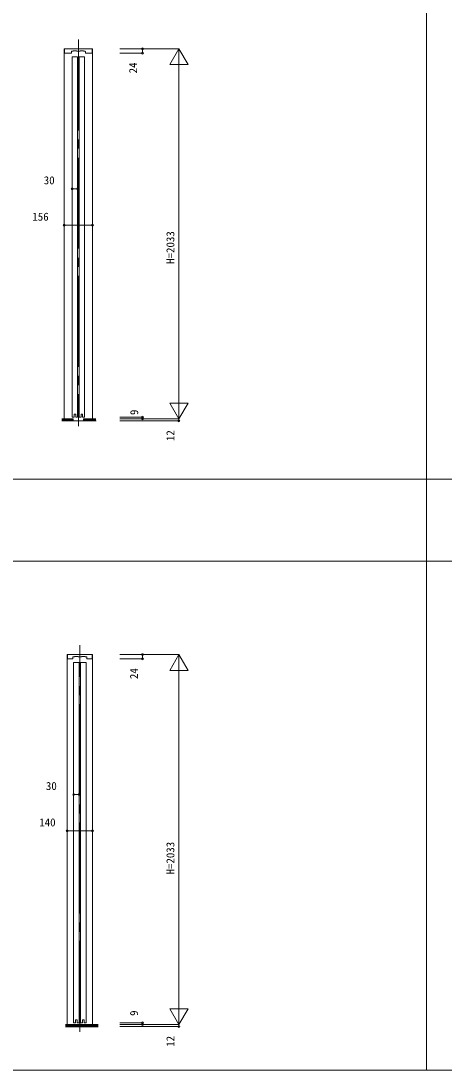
# Model space of a CAD drawing. Units: millimetres, scale not verified. Extents: x -14341 to 14341, y -10000 to 10000.
# Drawn here: x -5171 to -2844, y -10000 to -4234 of the extents above; entities that cross this region are included whole.
import ezdxf
from ezdxf.enums import TextEntityAlignment as Align

# ---------------------------------------------------------------- set-up
doc = ezdxf.new("R2010")
doc.units = ezdxf.units.MM
doc.header["$LTSCALE"] = 50
doc.linetypes.add('USER1', pattern=[13, 10, -1, 1, -1])
for name, color, linetype, lineweight in [('0-1_YKK_F1', 7, 'Continuous', 18), ('0-3_YKK_N1', 2, 'Continuous', 18), ('0-4_YKK_B1', 4, 'Continuous', 18), ('0-5_YKK_Z1', 7, 'Continuous', 18)]:
    doc.layers.add(name, color=color, linetype=linetype, lineweight=lineweight)
doc.styles.add('ＭＳ ゴシック', font='')
doc.styles.get('ＭＳ ゴシック').set_extended_font_data('MS Gothic')

msp = doc.modelspace()

# ---------------------------------------------------------------- linework, layer by layer
at = {"layer": '0-1_YKK_F1'}
for p, q in [((-2940.51, -10000), (-2940.51, 9500)), ((-14340.51, -6752.5), (14159.49, -6752.5)), ((-14340.51, -7202.5), (14159.49, -7202.5)), ((-14340.51, -10000), (14340.51, -10000))]:
    msp.add_line(p, q, dxfattribs=at)
at = {"layer": '0-3_YKK_N1'}
for p, q in [((-4627.26, -4387.5), (-4302.26, -4387.5)), ((-4627.26, -4411.5), (-4502.26, -4411.5)), ((-4502.26, -4387.5), (-4502.26, -4411.5)), ((-4352.26, -4474.1), (-4302.26, -4387.5)), ((-4302.26, -6420.5), (-4302.26, -4387.5)), ((-4302.26, -4387.5), (-4252.26, -4474.1)), ((-4352.26, -4474.1), (-4252.26, -4474.1)), ((-4889.26, -5156.88), (-4859.26, -5156.88)), ((-4933.26, -5356.88), (-4777.26, -5356.88)), ((-4352.26, -6333.9), (-4252.26, -6333.9)), ((-4352.26, -6333.9), (-4302.26, -6420.5)), ((-4302.26, -6420.5), (-4252.26, -6333.9)), ((-4627.26, -6420.5), (-4302.26, -6420.5)), ((-4627.26, -6432.5), (-4302.26, -6432.5)), ((-4302.26, -6420.5), (-4302.26, -6432.5)), ((-4627.26, -7716.69), (-4302.26, -7716.69)), ((-4502.26, -7716.69), (-4502.26, -7740.69)), ((-4352.26, -7803.3), (-4302.26, -7716.69)), ((-4302.26, -9749.69), (-4302.26, -7716.69)), ((-4302.26, -7716.69), (-4252.26, -7803.3)), ((-4627.26, -7740.69), (-4502.26, -7740.69)), ((-4352.26, -7803.3), (-4252.26, -7803.3)), ((-4881.26, -8486.07), (-4851.26, -8486.07)), ((-4917.26, -8686.07), (-4777.26, -8686.07)), ((-4352.26, -9663.09), (-4252.26, -9663.09)), ((-4352.26, -9663.09), (-4302.26, -9749.69)), ((-4302.26, -9749.69), (-4252.26, -9663.09)), ((-4627.26, -9740.69), (-4502.26, -9740.69)), ((-4502.26, -9740.69), (-4502.26, -9749.69)), ((-4627.26, -9749.69), (-4302.26, -9749.69)), ((-4627.26, -9761.69), (-4302.26, -9761.69)), ((-4302.26, -9749.69), (-4302.26, -9761.69))]:
    msp.add_line(p, q, dxfattribs=at)
msp.add_lwpolyline([(-4627.26, -6411.5), (-4502.26, -6411.5), (-4502.26, -6420.5)], dxfattribs=at)
for centre in [(-4502.26, -4387.5), (-4502.26, -4411.5), (-4889.26, -5156.88), (-4859.26, -5156.88), (-4933.26, -5356.88), (-4777.26, -5356.88), (-4502.26, -6411.5), (-4502.26, -6420.5), (-4302.26, -6432.5), (-4502.26, -7716.69), (-4502.26, -7740.69), (-4881.26, -8486.07), (-4851.26, -8486.07), (-4917.26, -8686.07), (-4777.26, -8686.07), (-4502.26, -9740.69), (-4502.26, -9749.69), (-4302.26, -9761.69)]:
    msp.add_circle(centre, 5, dxfattribs=at)
at = {"layer": '0-4_YKK_B1'}
for p, q in [((-4933.26, -4387.5), (-4933.26, -6420.5)), ((-4933.26, -4387.5), (-4777.26, -4387.5)), ((-4859.26, -4431.5), (-4889.26, -4431.5)), ((-4889.26, -4431.5), (-4889.26, -6411.5)), ((-4859.26, -4431.5), (-4859.26, -6411.5)), ((-4821.26, -4431.5), (-4851.26, -4431.5)), ((-4851.26, -4431.5), (-4851.26, -6411.5)), ((-4821.26, -4431.5), (-4821.26, -6411.5)), ((-4777.26, -4387.5), (-4777.26, -6420.5)), ((-4878.76, -6411.5), (-4878.76, -6395.5)), ((-4878.76, -6395.5), (-4869.76, -6395.5)), ((-4869.76, -6411.5), (-4869.76, -6395.5)), ((-4840.76, -6411.5), (-4840.76, -6395.5)), ((-4840.76, -6395.5), (-4831.76, -6395.5)), ((-4831.76, -6411.5), (-4831.76, -6395.5)), ((-4878.76, -6411.5), (-4889.26, -6411.5)), ((-4859.26, -6411.5), (-4869.76, -6411.5)), ((-4840.76, -6411.5), (-4851.26, -6411.5)), ((-4821.26, -6411.5), (-4831.76, -6411.5)), ((-4917.26, -9749.69), (-4917.26, -7716.69)), ((-4917.26, -7716.69), (-4777.26, -7716.69)), ((-4777.26, -9749.49), (-4777.26, -7716.69)), ((-4851.26, -7760.69), (-4881.26, -7760.69)), ((-4881.26, -9740.69), (-4881.26, -7760.69)), ((-4851.26, -9740.69), (-4851.26, -7760.69)), ((-4813.26, -7760.69), (-4843.26, -7760.69)), ((-4843.26, -9740.69), (-4843.26, -7760.69)), ((-4813.26, -7760.69), (-4813.26, -9740.69)), ((-4881.26, -9740.69), (-4870.76, -9740.69)), ((-4870.76, -9740.69), (-4870.76, -9724.69)), ((-4870.76, -9724.69), (-4861.76, -9724.69)), ((-4861.76, -9740.69), (-4861.76, -9724.69)), ((-4861.76, -9740.69), (-4851.26, -9740.69)), ((-4843.26, -9740.69), (-4832.76, -9740.69)), ((-4832.76, -9740.69), (-4832.76, -9724.69)), ((-4832.76, -9724.69), (-4823.76, -9724.69)), ((-4823.76, -9740.69), (-4823.76, -9724.69)), ((-4823.76, -9740.69), (-4813.26, -9740.69))]:
    msp.add_line(p, q, dxfattribs=at)
for points in [[(-4779.76, -4409.5), (-4779.76, -4387.5), (-4930.76, -4387.5), (-4930.76, -4409.5)], [(-4928.76, -4411.5), (-4894.46, -4411.5), (-4893.96, -4411), (-4893.96, -4402.3)], [(-4891.96, -4400.3), (-4883.76, -4400.3), (-4883.76, -4397.5), (-4864.76, -4397.5), (-4864.76, -4400.3), (-4845.76, -4400.3), (-4845.76, -4397.5), (-4826.76, -4397.5), (-4826.76, -4400.3), (-4818.56, -4400.3)], [(-4816.56, -4402.3), (-4816.56, -4411), (-4816.06, -4411.5), (-4781.76, -4411.5)], [(-4779.76, -7738.69), (-4779.76, -7716.69), (-4914.76, -7716.69), (-4914.76, -7738.69)], [(-4912.76, -7740.69), (-4886.46, -7740.69), (-4885.96, -7740.19), (-4885.96, -7731.49)], [(-4883.96, -7729.49), (-4875.76, -7729.49), (-4875.76, -7726.69), (-4856.76, -7726.69), (-4856.76, -7729.49), (-4837.76, -7729.49), (-4837.76, -7726.69), (-4818.76, -7726.69), (-4818.76, -7729.49), (-4810.56, -7729.49)], [(-4808.56, -7731.49), (-4808.56, -7740.19), (-4808.06, -7740.69), (-4781.76, -7740.69)]]:
    msp.add_lwpolyline(points, dxfattribs=at)
for centre, start, end in [((-4928.76, -4409.5), 180.00001, 270.00001), ((-4891.96, -4402.3), 90, 180), ((-4818.56, -4402.3), 0, 90), ((-4781.76, -4409.5), 270, 0), ((-4912.76, -7738.69), 180.00001, 270.00001), ((-4883.96, -7731.49), 90, 180), ((-4810.56, -7731.49), 0, 90), ((-4781.76, -7738.69), 270, 0)]:
    msp.add_arc(centre, 2, start, end, dxfattribs=at)
at = {"layer": '0-5_YKK_Z1', "linetype": 'USER1'}
for p, q in [((-4855.26, -4335.34), (-4855.26, -6460.52)), ((-4847.34, -9789.72), (-4847.34, -7664.53))]:
    msp.add_line(p, q, dxfattribs=at)
at = {"layer": '0-5_YKK_Z1'}
for p, q in [((-4946.47, -6432.5), (-4757.37, -6432.5)), ((-4945.47, -6423.5), (-4884.26, -6423.5)), ((-4945.47, -6426.5), (-4884.26, -6426.5)), ((-4945.47, -6429.5), (-4884.26, -6429.5)), ((-4826.26, -6420.5), (-4826.26, -6432.5)), ((-4758.37, -6420.5), (-4826.26, -6420.5)), ((-4758.37, -6423.5), (-4826.26, -6423.5)), ((-4758.37, -6426.5), (-4826.26, -6426.5)), ((-4758.37, -6429.5), (-4826.26, -6429.5)), ((-4925.96, -9749.69), (-4747.14, -9749.69)), ((-4925.96, -9752.69), (-4747.14, -9752.69)), ((-4925.96, -9755.69), (-4747.14, -9755.69)), ((-4925.96, -9758.69), (-4747.14, -9758.69)), ((-4747.14, -9761.89), (-4925.96, -9761.89))]:
    msp.add_line(p, q, dxfattribs=at)
msp.add_lwpolyline([(-4945.47, -6420.5), (-4884.26, -6420.5), (-4884.26, -6432.5)], dxfattribs=at)

# ---------------------------------------------------------------- texts
at = {"layer": '0-3_YKK_N1', "color": 7, "style": 'ＭＳ ゴシック'}
for s, p in [('24', (-4519.13, -4522.03)), ('H=2033', (-4314.26, -5569)), ('9', (-4513.01, -6399.99)), ('12', (-4314.26, -6543.16)), ('24', (-4514.26, -7851.22)), ('H=2033', (-4314.26, -8925.16)), ('9', (-4514.26, -9702.54)), ('12', (-4314.26, -9872.35))]:
    msp.add_text(s, height=43.99, rotation=90, dxfattribs=at).set_placement(p, align=Align.BOTTOM_LEFT)
for s, p in [('30', (-5045.69, -5144.88)), ('156', (-5108.43, -5344.88)), ('30', (-5033.84, -8474.07)), ('140', (-5070.43, -8674.07))]:
    msp.add_text(s, height=43.99, dxfattribs=at).set_placement(p, align=Align.BOTTOM_LEFT)

doc.saveas('drawing.dxf')
